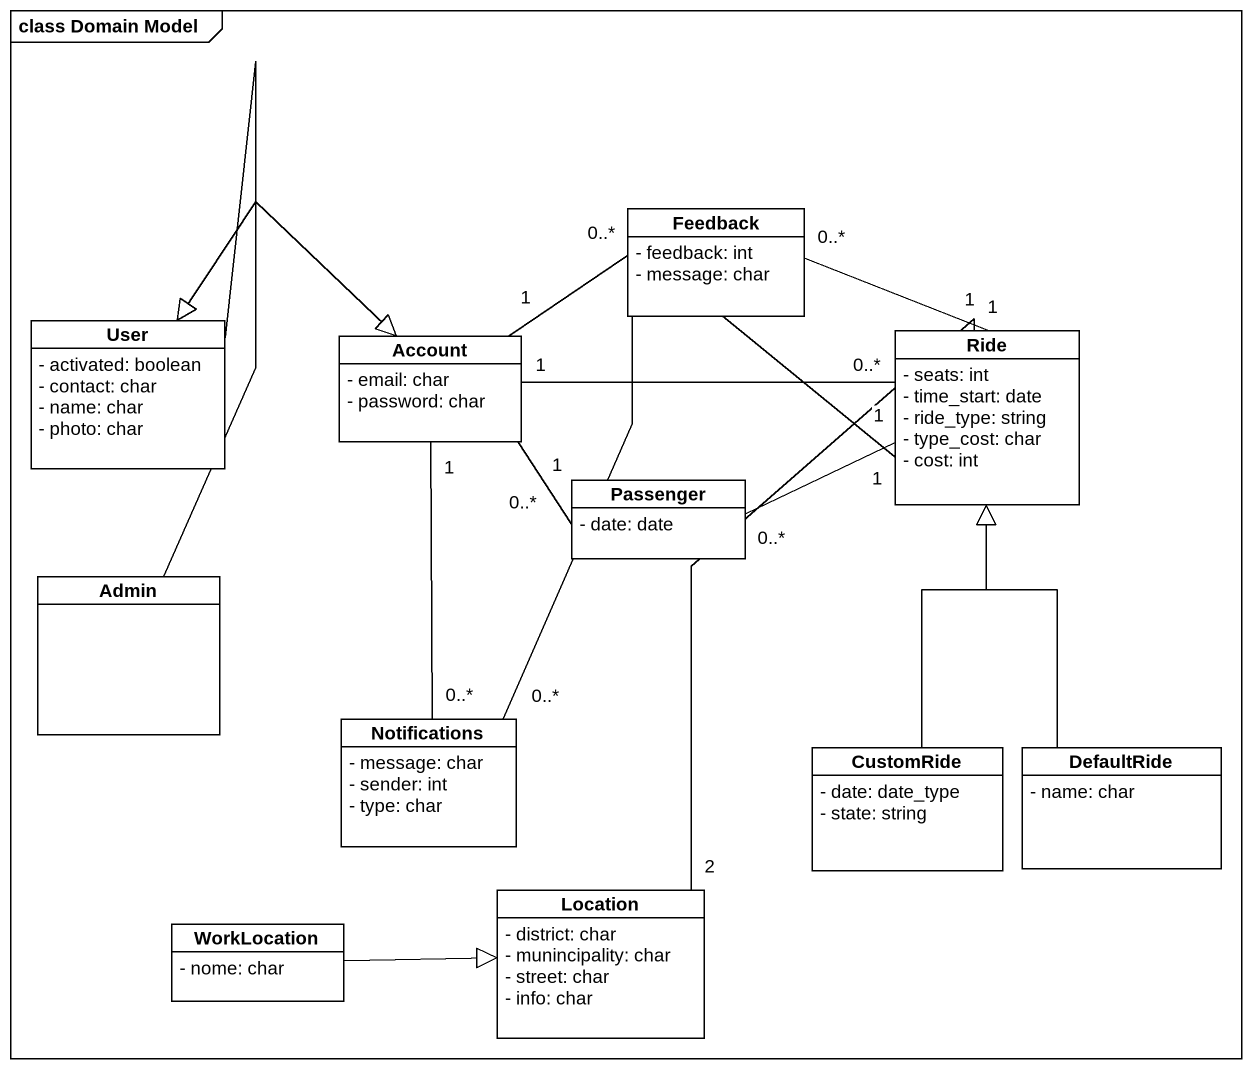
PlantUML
@startuml
mainframe class Domain Model
hide circle
hide empty members
skinparam classAttributeIconSize 0
class Feedback {
  - feedback: int
  - message: char
}
class User {
  - activated: boolean
  - contact: char
  - name: char
  - photo: char
}
class Account {
  - email: char
  - password: char
}
class Ride {
  - seats: int
  - time_start: date
  - ride_type: string
  - type_cost: char
  - cost: int
}
class Passenger {
  - date: date
}
class Admin
class Notifications {
  - message: char
  - sender: int
  - type: char
}
class CustomRide {
  - date: date_type
  - state: string
}
class DefaultRide {
  - name: char
}
class WorkLocation {
  - nome: char
}
class Location {
  - district: char
  - munincipality: char
  - street: char
  - info: char
}
Feedback "0..*" -right- "1" Ride
User -right-|> Account
Account "1" -right- "0..*" Feedback
Account "1" -right- "0..*" Ride
Passenger "0..*" -left- "1" Account
Passenger "0..*" -right- "1" Ride
Admin -up-|> User
Notifications "0..*" -up- "1" Account
Notifications "0..*" -up- "1" Ride
CustomRide -up-|> Ride
DefaultRide -up-|> Ride
WorkLocation -right-|> Location
Location "2" -up- "1" Ride
@enduml
